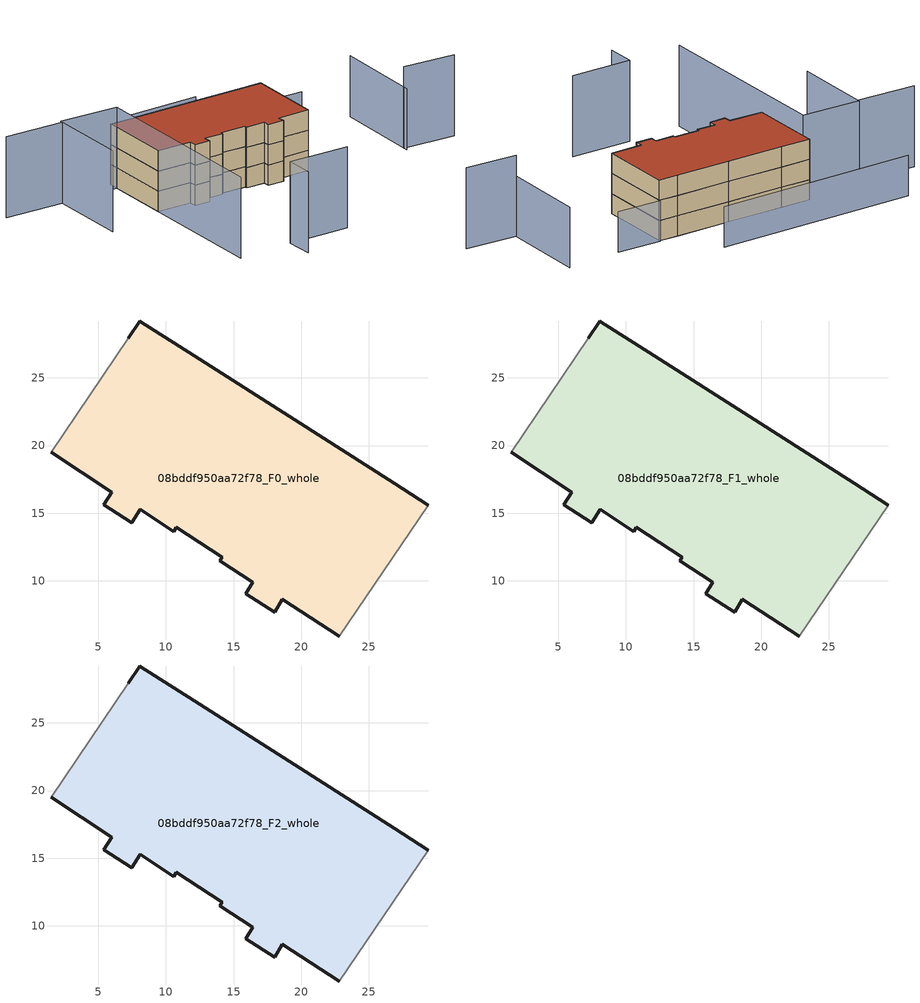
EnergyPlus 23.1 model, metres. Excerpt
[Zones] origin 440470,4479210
08bddf950aa72f78_F0_whole
 floor ground (EU_floor_Construction): 22.82,5.93 29.38,15.61 26.87,17.2 19.52,21.9 12.08,26.64 8.08,29.21 7.23,27.95 1.55,19.51 6,16.57 5.4,15.62 7.5,14.3 8.11,15.3 10.58,13.62 10.79,13.95 14.15,11.76 13.98,11.47 16.43,9.9 15.89,9.04 18.05,7.68 18.59,8.63 z0
 wall outside (EU_wall_Construction): 22.82,5.93 18.59,8.63 18.05,7.68 15.89,9.04 16.43,9.9 13.98,11.47 14.15,11.76 10.79,13.95 10.58,13.62 8.11,15.3 7.5,14.3 5.4,15.62 6,16.57 1.55,19.51 / 7.23,27.95 8.08,29.21 12.08,26.64 19.52,21.9 26.87,17.2 29.38,15.61 z0:3
 wall adiabatic (EU_wall_Construction): 1.55,19.51 7.23,27.95 / 29.38,15.61 22.82,5.93 z0:3
08bddf950aa72f78_F1_whole
 floor to 08bddf950aa72f78_F0_whole (EU_floor_Construction): 22.82,5.93 29.38,15.61 26.87,17.2 19.51,21.9 12.08,26.64 8.07,29.21 7.23,27.95 1.55,19.51 6,16.57 5.4,15.62 7.5,14.3 8.11,15.3 10.58,13.62 10.79,13.95 14.15,11.76 13.98,11.47 16.43,9.9 15.89,9.04 18.05,7.68 18.59,8.63 z3
 wall outside (EU_wall_Construction): 22.82,5.93 18.59,8.63 18.05,7.68 15.89,9.04 16.43,9.9 13.98,11.47 14.15,11.76 10.79,13.95 10.58,13.62 8.11,15.3 7.5,14.3 5.4,15.62 6,16.57 1.55,19.51 / 7.23,27.95 8.08,29.21 12.08,26.64 19.52,21.9 26.87,17.2 29.38,15.61 z3:6
 wall adiabatic (EU_wall_Construction): 1.55,19.51 7.23,27.95 / 29.38,15.61 22.82,5.93 z3:6
08bddf950aa72f78_F2_whole
 floor to 08bddf950aa72f78_F1_whole (EU_floor_Construction): 22.82,5.93 29.38,15.61 26.87,17.2 19.51,21.9 12.08,26.64 8.07,29.21 7.23,27.95 1.55,19.51 6,16.57 5.4,15.62 7.5,14.3 8.11,15.3 10.58,13.62 10.79,13.95 14.15,11.76 13.98,11.47 16.43,9.9 15.89,9.04 18.05,7.68 18.59,8.63 z6
 wall outside (EU_wall_Construction): 22.82,5.93 18.59,8.63 18.05,7.68 15.89,9.04 16.43,9.9 13.98,11.47 14.15,11.76 10.79,13.95 10.58,13.62 8.11,15.3 7.5,14.3 5.4,15.62 6,16.57 1.55,19.51 / 7.23,27.95 8.08,29.21 12.08,26.64 19.52,21.9 26.87,17.2 29.38,15.61 z6:9
 wall adiabatic (EU_wall_Construction): 1.55,19.51 7.23,27.95 / 29.38,15.61 22.82,5.93 z6:9
 roof outside (EU_roof_Construction): 26.87,17.2 29.38,15.61 22.82,5.93 18.59,8.63 18.05,7.68 15.89,9.04 16.43,9.9 13.98,11.47 14.15,11.76 10.79,13.95 10.58,13.62 8.11,15.3 7.5,14.3 5.4,15.62 6,16.57 1.55,19.51 7.23,27.95 8.08,29.21 12.08,26.64 19.52,21.9 z9
shading: 35.21,-3.19 41.87,-7.9 / -4.51,-5.06 -2.13,-1.42 / -2.13,-1.42 5.81,-6.6 / -0.38,33.09 7.24,27.93 / 7.24,27.93 -9.75,2.81 / -8.22,38.04 -0.53,32.8 / -0.53,32.8 -7.51,22.56 z0:12; 34.83,-3.73 42.94,7.85 z0:9; 29.41,15.78 35.17,11.89 / 28.16,24.65 1.7,41.19 z0:6
[Building]
EU S2 Campaign: North Axis=0; Terrain=City; Solar Distribution=FullExterior
[Site:Location]
Madrid: Latitude=40.5; Longitude=-3.5; Time Zone=1; Elevation=609
[SizingPeriod:WeatherFileDays]
AnnualSizingPeriod: Begin Month=1; Begin Day of Month=1; End Month=12; End Day of Month=31; Day of Week for Start Day=Monday; Use Weather File Daylight Saving Period=No; Use Weather File Rain and Snow Indicators=No
[MATERIAL]
EU_InternalMass_Material: Roughness=MediumRough; Thickness=0.1; Conductivity=1; Density=1800; Specific Heat=900; Thermal Absorptance=0.9; Solar Absorptance=0.7; Visible Absorptance=0.7
[MATERIAL:NOMASS] Roughness=MediumRough; Thermal Absorptance=0.9; Solar Absorptance=0.7; Visible Absorptance=0.7
Name | Thermal Resistance
EU_wall_NoMass | 1.60022
EU_roof_NoMass | 1.57597
EU_floor_NoMass | 0.470652
[CONSTRUCTION]
EU_wall_Construction: EU_wall_NoMass
EU_roof_Construction: EU_roof_NoMass
EU_floor_Construction: EU_floor_NoMass
EU_InternalMass_Construction: EU_InternalMass_Material
[ZONE] Type=1; Multiplier=1; Ceiling Height=autocalculate; Floor Area=autocalculate; Part of Total Floor Area=Yes
Name | Volume
08bddf950aa72f78_F0_whole | 901.041
08bddf950aa72f78_F1_whole; 08bddf950aa72f78_F2_whole | 901.042
[INTERNALMASS] Construction=EU_InternalMass_Construction; Surface Area=300.345
Name | Zone or ZoneList
08bddf950aa72f78_F0_whole_EU_InternalMass | 08bddf950aa72f78_F0_whole
08bddf950aa72f78_F1_whole_EU_InternalMass | 08bddf950aa72f78_F1_whole
08bddf950aa72f78_F2_whole_EU_InternalMass | 08bddf950aa72f78_F2_whole
[OTHEREQUIPMENT] Fuel Type=Electricity; Design Level Calculation Method=Watts/Area; Power per Zone Floor Area=1; Fraction Latent=0; Fraction Radiant=0; Fraction Lost=0; Carbon Dioxide Generation Rate=0; EndUse Subcategory=EU_Step8_InternalGains
Name | Zone or ZoneList or Space or SpaceList | Schedule
EU_Step8_InternalGain_08bddf950aa72f78_F0_whole_f000 | 08bddf950aa72f78_F0_whole | EU_Step8_GainSchedule_08bddf950aa72f78_F0_whole_f000
EU_Step8_InternalGain_08bddf950aa72f78_F1_whole_f000 | 08bddf950aa72f78_F1_whole | EU_Step8_GainSchedule_08bddf950aa72f78_F1_whole_f000
EU_Step8_InternalGain_08bddf950aa72f78_F2_whole_f000 | 08bddf950aa72f78_F2_whole | EU_Step8_GainSchedule_08bddf950aa72f78_F2_whole_f000
[ZONEVENTILATION:DESIGNFLOWRATE] Schedule=EU_AlwaysOn; Design Flow Rate Calculation Method=AirChanges/Hour; Air Changes per Hour=0.480704; Ventilation Type=Natural; Fan Pressure Rise=0; Fan Total Efficiency=1; Constant Term Coefficient=1; Temperature Term Coefficient=0; Velocity Term Coefficient=0; Velocity Squared Term Coefficient=0; Minimum Indoor Temperature=-100; Maximum Indoor Temperature=100; Delta Temperature=-100; Minimum Outdoor Temperature=-100; Maximum Outdoor Temperature=100; Maximum Wind Speed=40
Name | Zone or ZoneList or Space or SpaceList
EU_ConstantAir_08bddf950aa72f78_F0_whole | 08bddf950aa72f78_F0_whole
EU_ConstantAir_08bddf950aa72f78_F1_whole | 08bddf950aa72f78_F1_whole
EU_ConstantAir_08bddf950aa72f78_F2_whole | 08bddf950aa72f78_F2_whole
[HVACTEMPLATE:THERMOSTAT] Constant Heating Setpoint=20; Constant Cooling Setpoint=50
EU_HeatOnly_08bddf950aa72f78_F0_whole; EU_HeatOnly_08bddf950aa72f78_F1_whole; EU_HeatOnly_08bddf950aa72f78_F2_whole
[HVACTEMPLATE:ZONE:IDEALLOADSAIRSYSTEM] System Availability Schedule=EU_AlwaysOn; Maximum Heating Supply Air Temperature=50; Minimum Cooling Supply Air Temperature=13; Maximum Heating Supply Air Humidity Ratio=0.0156; Minimum Cooling Supply Air Humidity Ratio=0.0077; Heating Limit=NoLimit; Cooling Limit=NoLimit; Heating Availability Schedule=EU_AlwaysOn; Cooling Availability Schedule=EU_CoolingOff; Dehumidification Control Type=ConstantSensibleHeatRatio; Cooling Sensible Heat Ratio=0.7; Dehumidification Setpoint=60; Humidification Control Type=None; Humidification Setpoint=30; Outdoor Air Method=None; Outdoor Air Flow Rate per Person=0.00944; Outdoor Air Flow Rate per Zone Floor Area=0; Outdoor Air Flow Rate per Zone=0; Demand Controlled Ventilation Type=None; Outdoor Air Economizer Type=NoEconomizer; Heat Recovery Type=None; Sensible Heat Recovery Effectiveness=0.7; Latent Heat Recovery Effectiveness=0.65
Name | Template Thermostat
08bddf950aa72f78_F0_whole | EU_HeatOnly_08bddf950aa72f78_F0_whole
08bddf950aa72f78_F1_whole | EU_HeatOnly_08bddf950aa72f78_F1_whole
08bddf950aa72f78_F2_whole | EU_HeatOnly_08bddf950aa72f78_F2_whole
[SIZING:ZONE] Zone Cooling Design Supply Air Temperature Input Method=SupplyAirTemperature; Zone Cooling Design Supply Air Temperature=13; Zone Heating Design Supply Air Temperature Input Method=SupplyAirTemperature; Zone Heating Design Supply Air Temperature=50; Zone Cooling Design Supply Air Humidity Ratio=0.008; Zone Heating Design Supply Air Humidity Ratio=0.008; Cooling Design Air Flow Method=DesignDay; Cooling Design Air Flow Rate=0; Cooling Minimum Air Flow per Zone Floor Area=0.000762; Cooling Minimum Air Flow=0; Cooling Minimum Air Flow Fraction=0.2; Heating Design Air Flow Method=DesignDay; Heating Design Air Flow Rate=0; Heating Maximum Air Flow per Zone Floor Area=0.002032; Heating Maximum Air Flow=0.141576; Heating Maximum Air Flow Fraction=0.3; Account for Dedicated Outdoor Air System=No; Dedicated Outdoor Air System Control Strategy=NeutralSupplyAir; Dedicated Outdoor Air Low Setpoint Temperature for Design=autosize; Dedicated Outdoor Air High Setpoint Temperature for Design=autosize; Zone Load Sizing Method=Sensible Load Only No Latent Load; Zone Latent Cooling Design Supply Air Humidity Ratio Input Method=HumidityRatioDifference; Zone Cooling Design Supply Air Humidity Ratio Difference=0.005; Zone Latent Heating Design Supply Air Humidity Ratio Input Method=HumidityRatioDifference; Zone Humidification Design Supply Air Humidity Ratio Difference=0.005
08bddf950aa72f78_F0_whole; 08bddf950aa72f78_F1_whole; 08bddf950aa72f78_F2_whole
[SCHEDULE:CONSTANT]
Name | Hourly Value
EU_AlwaysOn | 1
EU_CoolingOff | 0
[SCHEDULE:FILE] Column Number=1; Rows to Skip at Top=0; Number of Hours of Data=8760; Column Separator=Comma; Interpolate to Timestep=No; Minutes per Item=60; Adjust Schedule for Daylight Savings=Yes
Name | File
EU_Step8_GainSchedule_08bddf950aa72f78_F0_whole_f000 | ../../schedules/08bddf950aa72f78/08bddf950aa72f78_F0_whole_f000_gain.csv
EU_Step8_GainSchedule_08bddf950aa72f78_F1_whole_f000 | ../../schedules/08bddf950aa72f78/08bddf950aa72f78_F1_whole_f000_gain.csv
EU_Step8_GainSchedule_08bddf950aa72f78_F2_whole_f000 | ../../schedules/08bddf950aa72f78/08bddf950aa72f78_F2_whole_f000_gain.csv
